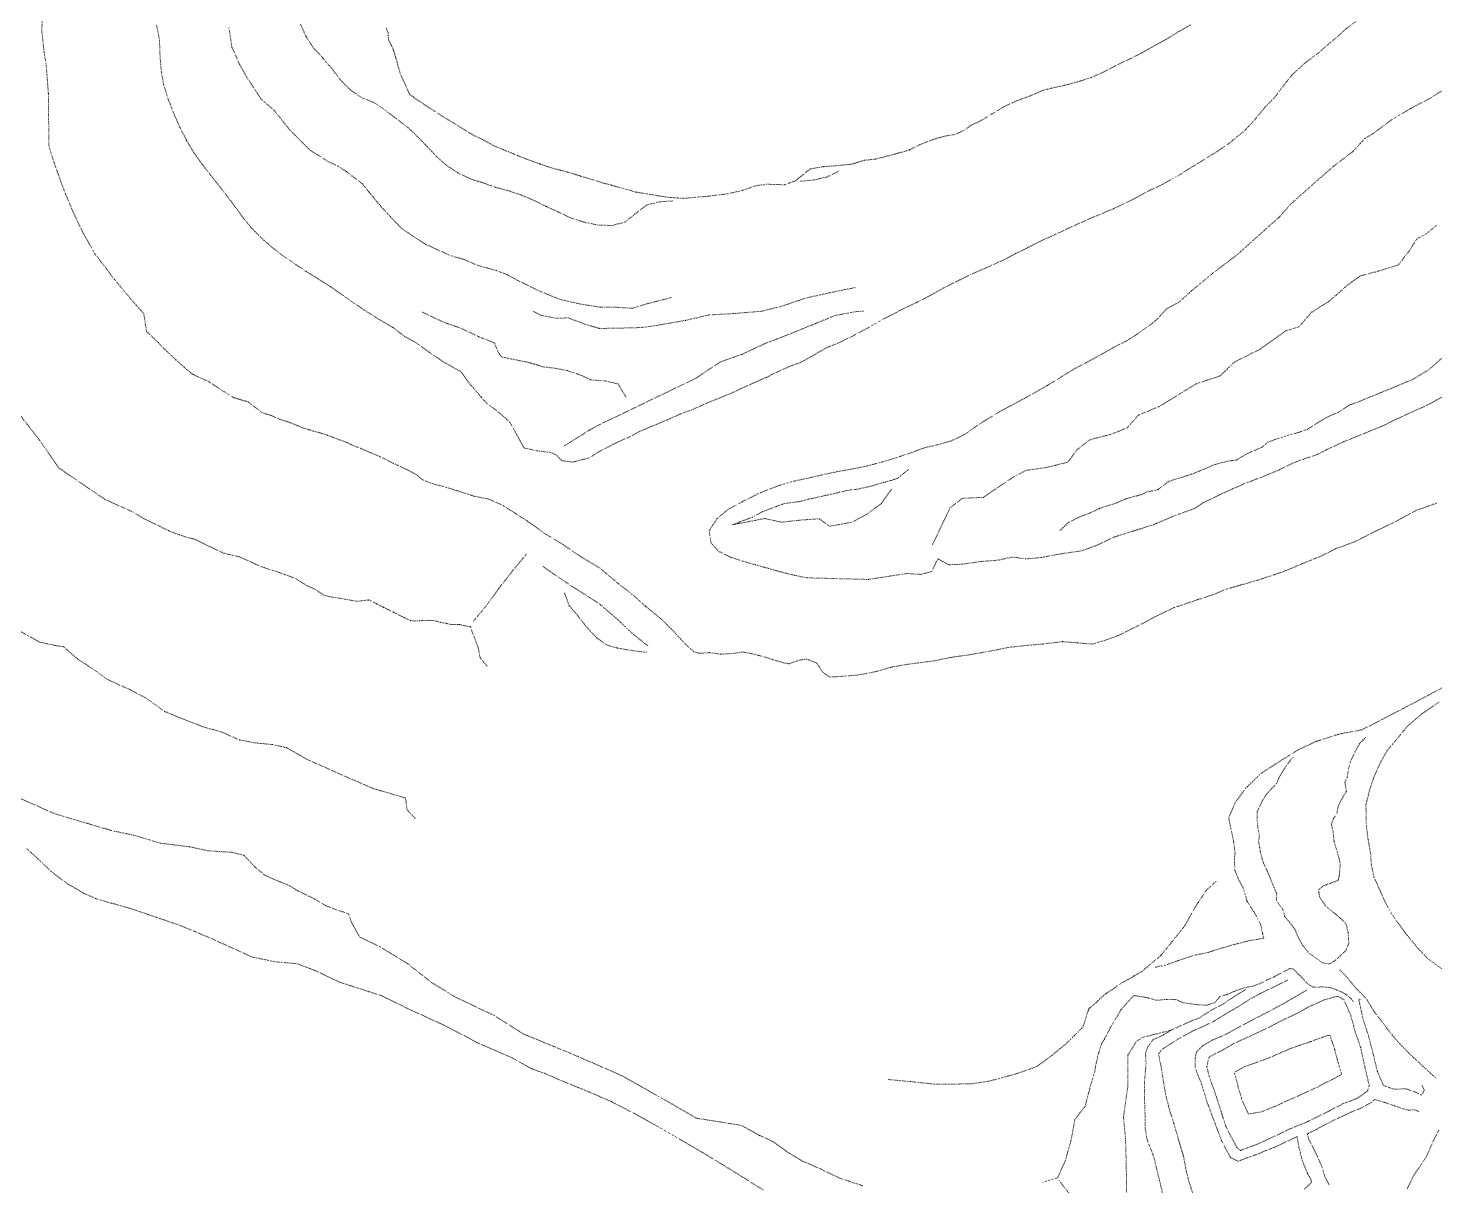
# Model space of a CAD drawing. Extents: x 682410 to 689460, y 7661803 to 7669124.
# Drawn here: x 684974 to 685400.2, y 7663537.7 to 7663888.6 of the extents above; entities that cross this region are included whole.
import ezdxf

# ---------------------------------------------------------------- set-up
doc = ezdxf.new("R2010")
doc.units = 0
doc.header["$MEASUREMENT"] = 0
doc.linetypes.add('DOT', pattern=[0.25, 0, -0.25])
doc.layers.add('02 TOE_Line', color=1, linetype='DOT', lineweight=20)

msp = doc.modelspace()

# ---------------------------------------------------------------- linework, layer by layer
at = {"layer": '02 TOE_Line'}
for points in [[(685400.72, 7663744.62, 4101.69), (685394.43, 7663742.35, 4102.3), (685387.58, 7663738.68, 4102.82), (685382.35, 7663736.17, 4103.45), (685375.49, 7663732.72, 4104.23), (685370.14, 7663730.82, 4104.79), (685365.48, 7663728.45, 4104.93), (685360.12, 7663726.32, 4105.66), (685356.31, 7663724.66, 4105.88), (685352.64, 7663723.29, 4106.34), (685346.5, 7663721.26, 4106.88), (685341.44, 7663719.83, 4107.31), (685336.96, 7663718.5, 4107.63), (685333.06, 7663716.92, 4108.03), (685328.09, 7663715.27, 4108.55), (685321.26, 7663712.96, 4108.87), (685315.32, 7663710.12, 4109.47), (685309.99, 7663707.33, 4109.98), (685305.05, 7663704.85, 4110.92), (685301.1, 7663703.29, 4111.63), (685296.56, 7663701.91, 4111.54), (685291.99, 7663702.28, 4112.36), (685287.41, 7663702.65, 4112.44), (685281.39, 7663701.93, 4113.05), (685276.37, 7663701.48, 4113.2), (685271.13, 7663700.92, 4113.48), (685266, 7663699.88, 4114.01), (685259.65, 7663698.74, 4114.62), (685253.23, 7663697.83, 4114.93), (685248.69, 7663696.86, 4115.3), (685244.6, 7663696.32, 4115.35), (685240.52, 7663695.78, 4115.69), (685235.82, 7663694.98, 4116.03), (685230.87, 7663693.56, 4116.27), (685225.34, 7663692.53, 4116.37), (685219.41, 7663692.05, 4116.6), (685216.67, 7663691.94, 4117.08), (685214.48, 7663693.71, 4117.1), (685212.9, 7663696.18, 4117.09), (685209.8, 7663697.36, 4116.91), (685207.65, 7663697.03, 4116.98), (685204.36, 7663695.9, 4117.16), (685200.73, 7663696.83, 4117.36), (685197.32, 7663697.96, 4117.43), (685193.55, 7663698.93, 4117.58), (685190.44, 7663699.53, 4117.58), (685187.69, 7663699.08, 4117.7), (685183.64, 7663698.86, 4117.77), (685180.48, 7663699.33, 4117.77), (685177.51, 7663699.1, 4117.92), (685175.69, 7663699.56, 4117.97), (685173.04, 7663701.99, 4118.04), (685169.67, 7663705.68, 4118.05), (685165.6, 7663709.68, 4118.12), (685161.16, 7663713.3, 4118.36), (685156.92, 7663717.08, 4118.49), (685152.88, 7663720.16, 4118.52), (685147.27, 7663724.91, 4118.7), (685141.65, 7663728.27, 4119.04), (685135.9, 7663732.17, 4119.56), (685130.54, 7663735.41, 4119.67), (685125.26, 7663739.17, 4120.01), (685121.61, 7663741.5, 4120.23), (685117.97, 7663743.83, 4120.45), (685113.88, 7663745.74, 4120.68), (685108.97, 7663746.77, 4120.94), (685101.87, 7663749.07, 4121.32), (685096.07, 7663750.67, 4121.63), (685093.38, 7663751.75, 4121.78), (685091.57, 7663753.3, 4121.9), (685088.76, 7663754.78, 4122.07), (685086.11, 7663756.02, 4122.22), (685084.69, 7663756.65, 4122.3), (685081.81, 7663758.11, 4122.46), (685080.39, 7663758.84, 4122.54), (685077.5, 7663760.02, 4122.7), (685076.12, 7663760.6, 4122.78), (685074.65, 7663761.24, 4122.86), (685071.85, 7663762.36, 4123.02), (685070.51, 7663763.03, 4123.1), (685067.59, 7663764.08, 4123.25), (685066.13, 7663764.68, 4123.57), (685064.72, 7663765.19, 4123.63), (685063.26, 7663765.68, 4123.69), (685060.43, 7663766.45, 4123.81), (685058.93, 7663766.92, 4123.87), (685057.55, 7663767.32, 4123.93), (685054.65, 7663768.47, 4124.05), (685053.22, 7663769.1, 4124.11), (685051.78, 7663769.54, 4124.17), (685050.34, 7663770.02, 4124.23), (685047.52, 7663771.22, 4124.35), (685046.13, 7663771.63, 4124.41), (685044.78, 7663772.14, 4124.46), (685040.72, 7663775.25, 4124.67), (685036.33, 7663776.59, 4124.85), (685033.07, 7663778.54, 4125), (685028.9, 7663781.32, 4125.2), (685023.96, 7663783.61, 4125.41), (685021.99, 7663785.17, 4125.51), (685018.3, 7663788.44, 4125.7), (685014.86, 7663791.7, 4125.89), (685013.12, 7663793.55, 4125.99), (685010.58, 7663795.98, 4126.13), (685009.87, 7663796.69, 4126.17), (685009, 7663802.05, 4126.38), (685006.1, 7663805.3, 4126.56), (685003.15, 7663808.8, 4126.6), (685000.08, 7663812.49, 4126.51), (684998.1, 7663815.08, 4126.45), (684994.17, 7663820.23, 4126.33), (684990.44, 7663826.85, 4126.19), (684987.84, 7663832.36, 4126.08), (684986.02, 7663836.54, 4126), (684984.32, 7663840.82, 4125.92), (684982.83, 7663845, 4125.83), (684981.37, 7663849.23, 4125.87), (684980.22, 7663852.94, 4125.99), (684980.17, 7663864.15, 4126.34), (684980.09, 7663868.74, 4126.49), (684979.47, 7663877.28, 4126.76), (684978.81, 7663881.26, 4126.88), (684978.07, 7663887.94, 4127.09), (684978.34, 7663891.93, 4127.22)], [(685377.38, 7663891.33, 4141.12), (685373.42, 7663888.48, 4140.49), (685370.83, 7663886.11, 4140.14), (685368.39, 7663884.09, 4139.98), (685364.95, 7663881.05, 4139.57), (685361.09, 7663878.18, 4138.98), (685356.98, 7663874.45, 4138.43), (685354.75, 7663871.64, 4138.2), (685351.82, 7663867.72, 4137.77), (685348.7, 7663864.56, 4137.45), (685345.87, 7663861.05, 4136.97), (685342.92, 7663857.83, 4136.65), (685337.71, 7663853.53, 4135.89), (685334.26, 7663851.19, 4135.55), (685328.05, 7663847.38, 4134.64), (685322.4, 7663843.83, 4133.94), (685317.75, 7663841.23, 4133.55), (685314.14, 7663839.56, 4133.27), (685308.33, 7663836.49, 4132.66), (685302.83, 7663833.84, 4132.23), (685301.1, 7663833.13, 4132.3), (685296.32, 7663831.12, 4131.74), (685292.9, 7663829.62, 4131.6), (685289.32, 7663827.97, 4131.27), (685284.94, 7663825.94, 4131.05), (685280.05, 7663823.71, 4130.55), (685276.82, 7663822.02, 4130.41), (685273.18, 7663820.24, 4130.08), (685269.84, 7663818.48, 4129.89), (685265.33, 7663816.42, 4129.48), (685259.58, 7663813.92, 4128.96), (685256.29, 7663812.27, 4128.77), (685251.85, 7663810.1, 4128.35), (685247.72, 7663807.8, 4128.04), (685243.13, 7663805.39, 4127.47), (685238.08, 7663802.99, 4126.96), (685236.6, 7663802.09, 4126.95), (685233.31, 7663800.54, 4126.81), (685228.83, 7663797.95, 4126.37), (685224.26, 7663795.52, 4125.89), (685219.62, 7663793.2, 4125.49), (685216.09, 7663791.82, 4125.18), (685211.33, 7663789.1, 4124.72), (685207.99, 7663787.26, 4124.37), (685204.3, 7663785.91, 4124.1), (685200.9, 7663784.34, 4123.89), (685197.58, 7663782.69, 4123.68), (685193.9, 7663781.09, 4123.32), (685190.16, 7663779.43, 4122.97), (685186.7, 7663777.8, 4122.8), (685183.12, 7663776.35, 4122.64), (685179.61, 7663774.91, 4122.34), (685174.93, 7663772.85, 4121.86), (685171.36, 7663771.54, 4121.74), (685167.91, 7663769.97, 4121.55), (685162.99, 7663767.94, 4121.17), (685159.3, 7663766.37, 4121.07), (685156.41, 7663764.78, 4120.97), (685152.18, 7663762.95, 4120.69), (685147.19, 7663760.33, 4120.23), (685144, 7663758.34, 4120.05), (685139.01, 7663757.06, 4119.89), (685135.69, 7663757.5, 4119.93), (685134, 7663759.22, 4119.78), (685132.27, 7663759.98, 4119.86), (685128.24, 7663760.48, 4119.83), (685124.2, 7663761.36, 4120.06), (685119.92, 7663769.19, 4120.55), (685117.74, 7663771.13, 4120.71), (685115.23, 7663773.2, 4120.88), (685113.04, 7663774.71, 4121.03), (685111.31, 7663776.72, 4121.18), (685107.6, 7663781, 4121.49), (685105.18, 7663784.4, 4121.71), (685100.02, 7663787.29, 4122.04), (685095.44, 7663790.38, 4122.34), (685091.48, 7663793.3, 4122.61), (685087.96, 7663795.19, 4122.83), (685084.47, 7663797.89, 4123.07), (685080.55, 7663800.18, 4123.32), (685076.69, 7663802.57, 4123.57), (685072.92, 7663805.09, 4123.79), (685069.23, 7663807.69, 4124.01), (685065.62, 7663810.22, 4124.23), (685061.94, 7663812.56, 4124.44), (685058.23, 7663814.83, 4124.65), (685054.61, 7663817.2, 4124.86), (685051.08, 7663819.7, 4125.07), (685047.71, 7663822.27, 4125.28), (685044.61, 7663825.01, 4125.34), (685041.75, 7663827.88, 4125.4), (685039.21, 7663830.97, 4125.46), (685036.81, 7663834.25, 4125.53), (685034.37, 7663837.51, 4125.59), (685031.88, 7663840.74, 4125.65), (685029.31, 7663843.96, 4125.73), (685026.71, 7663847.35, 4125.75), (685024.17, 7663850.83, 4125.77), (685021.93, 7663854.59, 4125.79), (685019.92, 7663858.58, 4125.8), (685018.11, 7663862.69, 4125.82), (685016.45, 7663866.94, 4125.84), (685015.12, 7663871.16, 4125.84), (685014.33, 7663875.23, 4125.85), (685013.94, 7663880.12, 4125.85), (685013.78, 7663884.95, 4125.85), (685012.89, 7663889.51, 4125.85)], [(685034.83, 7663888.66, 4130.59), (685035.74, 7663882.75, 4130.47), (685038.11, 7663877.47, 4130.51), (685040.14, 7663873.83, 4130.56), (685044.63, 7663867.03, 4130.51), (685048.53, 7663863.65, 4130.59), (685053.23, 7663857.74, 4130.54), (685059.46, 7663851.54, 4130.45), (685065.14, 7663848, 4130.37), (685067.88, 7663846.74, 4130.3), (685070.41, 7663845.1, 4130.24), (685075.27, 7663841.37, 4130.26), (685077.3, 7663838.86, 4130.04), (685081.08, 7663834.29, 4129.91), (685083.82, 7663831.34, 4129.82), (685087.26, 7663827.76, 4129.65), (685094.4, 7663823.03, 4129.85), (685096.45, 7663822.18, 4129.91), (685101.47, 7663819.81, 4129.78), (685106.16, 7663818.43, 4129.87), (685110.04, 7663816.73, 4129.86), (685113.66, 7663815.74, 4129.85), (685115.92, 7663815.1, 4129.88), (685119.19, 7663813.8, 4129.9), (685123.64, 7663811.47, 4129.91), (685128.69, 7663809, 4129.93), (685135.23, 7663806.32, 4129.85), (685141.35, 7663804.96, 4129.94), (685147.36, 7663804, 4129.93), (685152.21, 7663803.99, 4129.94), (685157.07, 7663803.66, 4129.91), (685161.3, 7663804.98, 4129.89), (685168.86, 7663806.91, 4129.67)], [(685056.53, 7663889.66, 4143.74), (685058.24, 7663885.95, 4143.68), (685060.38, 7663882.55, 4143.56), (685061.96, 7663881.04, 4143.53), (685063.39, 7663879.33, 4143.38), (685066.11, 7663876.18, 4143.31), (685068.61, 7663872.85, 4143.3), (685071.61, 7663869.87, 4143.24), (685075.07, 7663867.48, 4143.06), (685078.95, 7663865.97, 4143.03), (685082.35, 7663863.56, 4143.05), (685085.57, 7663861.13, 4143.08), (685088.9, 7663858.57, 4143.1), (685091.99, 7663855.7, 4143.22), (685094.89, 7663852.69, 4143.42), (685097.7, 7663849.66, 4143.51), (685100.76, 7663846.97, 4143.68), (685104.2, 7663844.71, 4143.78), (685107.91, 7663842.89, 4143.64), (685111.87, 7663841.68, 4143.73), (685115.65, 7663840.32, 4143.79), (685119.73, 7663839.24, 4143.84), (685123.54, 7663837.94, 4143.86), (685127.39, 7663836.31, 4143.85), (685131.07, 7663834.49, 4143.91), (685134.8, 7663832.78, 4144.04), (685138.58, 7663830.99, 4144.06), (685142.51, 7663829.76, 4143.99), (685146.62, 7663828.91, 4143.89), (685150.95, 7663828.76, 4143.89), (685154.82, 7663829.81, 4143.76), (685158.09, 7663832.41, 4143.69), (685161.31, 7663834.94, 4143.56), (685165.34, 7663835.96, 4143.52), (685169.38, 7663836.21, 4143.52)], [(685326.22, 7663889.55, 4145.72), (685322.67, 7663887.56, 4145.7), (685318.74, 7663885.13, 4145.49), (685315.08, 7663883.12, 4145.49), (685311.35, 7663881.05, 4145.45), (685307.7, 7663879.2, 4145.3), (685303.55, 7663877.21, 4145.06), (685299.84, 7663875.27, 4144.96), (685296.17, 7663873.64, 4144.89), (685291.92, 7663872.27, 4144.84), (685288.05, 7663871.25, 4144.78), (685284.11, 7663870.4, 4144.73), (685281.43, 7663869.72, 4145.41), (685277.71, 7663868.09, 4145.31), (685273.7, 7663866.62, 4145.28), (685269.84, 7663864.87, 4145.21), (685266.02, 7663862.57, 4145.15), (685262.36, 7663860.34, 4145.08), (685259.72, 7663859.18, 4144.82), (685258.16, 7663857.96, 4144.88), (685256.32, 7663856.97, 4145.02), (685254.72, 7663856.33, 4145.05), (685251.78, 7663855.86, 4145.38), (685249.45, 7663855.22, 4145.58), (685246.84, 7663854.36, 4145.76), (685244.04, 7663853.21, 4145.7), (685241.03, 7663851.67, 4145.62), (685240.16, 7663851.43, 4145.49), (685236.46, 7663850.35, 4145.06), (685233.5, 7663849.61, 4144.87), (685230.68, 7663848.87, 4144.79), (685227.38, 7663848.53, 4144.72), (685223.25, 7663847.3, 4144.2), (685219.02, 7663846.91, 4144.22), (685215.02, 7663846.6, 4144.15), (685211.03, 7663845.94, 4144.2), (685209.81, 7663844.99, 4144.21), (685208.08, 7663843.6, 4144.19), (685207.33, 7663843.02, 4144.21), (685206.43, 7663842.3, 4144.2), (685204.67, 7663841.66, 4144.62), (685203.39, 7663841.19, 4144.93), (685203.13, 7663841.11, 4145), (685201.43, 7663841.16, 4145.17), (685198.97, 7663841.23, 4145.41), (685197.8, 7663841.27, 4145.53), (685195.04, 7663840.91, 4145.48), (685194.17, 7663840.72, 4145.41), (685190.22, 7663839.33, 4144.71), (685187.81, 7663838.8, 4144.5), (685185.76, 7663838.34, 4144.34), (685184.05, 7663838.13, 4144.31), (685182.37, 7663837.92, 4144.29), (685181.57, 7663837.83, 4144.28), (685180.14, 7663837.62, 4144.24), (685179.7, 7663837.56, 4144.23), (685177.59, 7663837.45, 4144.06), (685173.77, 7663837.08, 4143.62), (685173.5, 7663837.05, 4143.58), (685172.56, 7663836.99, 4143.49), (685170.6, 7663837.12, 4143.5), (685169.5, 7663837.2, 4143.51), (685168.57, 7663837.25, 4143.5), (685168.25, 7663837.27, 4143.5), (685166.06, 7663837.59, 4143.49), (685165.43, 7663837.69, 4143.49), (685162.69, 7663838.15, 4143.52), (685160.93, 7663838.44, 4143.53), (685158.42, 7663838.83, 4143.53), (685158.2, 7663838.89, 4143.53), (685156.16, 7663839.48, 4143.54), (685155.74, 7663839.6, 4143.54), (685154.32, 7663839.98, 4143.53), (685151.16, 7663840.84, 4143.52), (685150.73, 7663840.96, 4143.52), (685148.75, 7663841.52, 4143.51), (685148.06, 7663841.71, 4143.51), (685147.14, 7663841.97, 4143.5), (685146.84, 7663842.06, 4143.51), (685144.61, 7663842.77, 4143.58), (685144.58, 7663842.78, 4143.58), (685144.57, 7663842.79, 4143.58), (685144.54, 7663842.79, 4143.58), (685142.45, 7663843.42, 4143.62), (685141.39, 7663843.75, 4143.64), (685141.36, 7663843.76, 4143.64), (685139.59, 7663844.28, 4143.66), (685137.59, 7663844.88, 4143.68), (685137.46, 7663844.91, 4143.68), (685137.44, 7663844.92, 4143.68), (685135.33, 7663845.49, 4143.64), (685133.33, 7663846.04, 4143.6), (685131.49, 7663846.57, 4143.59), (685129.36, 7663847.31, 4143.57), (685129.32, 7663847.32, 4143.57), (685129.11, 7663847.39, 4143.57), (685128.88, 7663847.48, 4143.57), (685125.07, 7663848.87, 4143.6), (685124.58, 7663849.04, 4143.6), (685122.12, 7663850.03, 4143.58), (685121.09, 7663850.45, 4143.57), (685121.06, 7663850.46, 4143.57), (685119.38, 7663851.16, 4143.58), (685118.01, 7663851.74, 4143.58), (685117.39, 7663851.95, 4143.55), (685115.48, 7663852.77, 4143.45), (685114.88, 7663853.03, 4143.42), (685111.69, 7663854.77, 4143.5), (685111.65, 7663854.79, 4143.5), (685108.87, 7663856.14, 4143.45), (685108.81, 7663856.18, 4143.44), (685108.51, 7663856.37, 4143.44), (685108.14, 7663856.6, 4143.42), (685106.82, 7663857.4, 4143.37), (685105.04, 7663858.48, 4143.29), (685104.22, 7663858.98, 4143.26), (685101.24, 7663860.8, 4143.14), (685098.54, 7663862.51, 4143.06), (685096.96, 7663863.5, 4143.02), (685094.6, 7663865.05, 4142.99), (685092.71, 7663866.29, 4142.96), (685090.59, 7663867.76, 4142.97), (685089.59, 7663868.44, 4142.98), (685089, 7663869.8, 4142.98), (685086.73, 7663874.8, 4142.92), (685086.71, 7663874.83, 4142.92), (685086.69, 7663874.89, 4142.92), (685085.56, 7663879.01, 4143.36), (685084.69, 7663881.91, 4143.63), (685084.4, 7663882.55, 4143.62), (685084.24, 7663882.88, 4143.61), (685084.06, 7663883.29, 4143.61), (685083.2, 7663885.08, 4143.56), (685083.08, 7663886.38, 4143.53), (685083.02, 7663887.14, 4143.52), (685082.47, 7663888.64, 4143.51)], [(685403.29, 7663777.24, 4100.78), (685398.4, 7663774.56, 4101.17), (685393.32, 7663772.27, 4101.65), (685388.74, 7663770.16, 4102.09), (685384.73, 7663768.17, 4102.49), (685377.58, 7663765.24, 4103.04), (685372.53, 7663763.2, 4103.39), (685367.27, 7663760.75, 4103.96), (685364.79, 7663759.43, 4104.19), (685360.3, 7663757.91, 4104.57), (685357.31, 7663756.83, 4105.01), (685353.15, 7663754.74, 4105.28), (685348.25, 7663752.71, 4105.74), (685343.32, 7663750.84, 4106.23), (685338.88, 7663748.94, 4106.64), (685335, 7663747.15, 4106.96), (685330.05, 7663744.77, 4107.46), (685327.46, 7663743.02, 4107.69), (685321.81, 7663740.99, 4108.42), (685314.6, 7663737.95, 4109.03), (685308.51, 7663736.06, 4109.85), (685303.03, 7663734.33, 4110.5), (685297.93, 7663731.91, 4110.8), (685293.33, 7663730.19, 4111.28), (685286.32, 7663729.16, 4112.08), (685280.96, 7663728.14, 4112.59), (685276.18, 7663727.72, 4113.01), (685272.32, 7663728.3, 4113.23), (685267.88, 7663727.34, 4113.5), (685262.86, 7663726.95, 4114.2), (685257.1, 7663726.12, 4114.75), (685252.96, 7663725.95, 4115.05), (685249.71, 7663727.72, 4115.57), (685248.87, 7663726.27, 4115.38), (685247.8, 7663723.92, 4115.36), (685244.48, 7663723.02, 4115.6), (685240.19, 7663723.3, 4115.83), (685232.48, 7663722.11, 4116.18), (685228.57, 7663721.5, 4116.28), (685210.12, 7663721.98, 4116.84), (685206.16, 7663722.76, 4117.01), (685202.14, 7663723.75, 4117.13), (685198.22, 7663724.87, 4117.26), (685194.34, 7663725.96, 4117.39), (685190.31, 7663727.08, 4117.54), (685186.49, 7663728.36, 4117.64), (685183.19, 7663730.04, 4117.81), (685180.85, 7663732.63, 4118.06), (685180.35, 7663736.25, 4118.64), (685182.68, 7663739.88, 4119.17), (685185.91, 7663742.58, 4119.69), (685190.45, 7663745.07, 4120.33), (685195.75, 7663747.77, 4121.06), (685201.83, 7663750.1, 4121.86), (685201.83, 7663750.1, 4121.86), (685206.19, 7663751.32, 4122.39), (685210.29, 7663752.21, 4122.84), (685214.69, 7663753.21, 4123.34), (685218.9, 7663754.13, 4123.8), (685223.77, 7663754.98, 4124.34), (685228.35, 7663755.93, 4124.93), (685232.53, 7663757.05, 4125.5), (685236.89, 7663758.35, 4126.02), (685241.13, 7663759.76, 4126.4), (685245.49, 7663761.39, 4126.67), (685249.53, 7663762.3, 4126.93), (685253.56, 7663763.44, 4127.25), (685257.35, 7663765.22, 4127.57), (685260.73, 7663767.58, 4127.91), (685264.15, 7663769.82, 4128.19), (685267.99, 7663772.12, 4128.5), (685271.72, 7663774.15, 4128.77), (685275.82, 7663776.34, 4129.1), (685279.32, 7663778.28, 4129.42), (685282.85, 7663780.31, 4129.72), (685286.35, 7663782.44, 4130.02), (685290.52, 7663785.07, 4130.46), (685294.76, 7663787.3, 4130.85), (685298.89, 7663789.53, 4131.2), (685302.85, 7663791.77, 4131.5), (685306.76, 7663793.77, 4131.82), (685310.26, 7663796.01, 4132.06), (685314.01, 7663798.66, 4132.42), (685316.33, 7663800.58, 4132.54), (685318.88, 7663803.49, 4132.93), (685322.55, 7663805.39, 4133.25), (685326.53, 7663808.97, 4133.55), (685332.85, 7663814.26, 4134.13), (685340.44, 7663819.98, 4134.86), (685343.7, 7663822.94, 4135.04), (685348.96, 7663827.66, 4135.7), (685353.05, 7663831.27, 4135.96), (685356.75, 7663835.45, 4136.55), (685364.23, 7663842.08, 4137.3), (685369.61, 7663846.77, 4137.76), (685375.36, 7663851.18, 4138.3), (685379.01, 7663855.14, 4138.92), (685381.67, 7663856.72, 4139.17), (685387.35, 7663860.99, 4139.77), (685392.94, 7663864.24, 4140.36), (685398.78, 7663867.35, 4140.78), (685404.43, 7663870.8, 4141.3)], [(685207.93, 7663842.16, 4144.23), (685212.03, 7663842.56, 4144.19), (685216.01, 7663843.44, 4144.1), (685219.58, 7663845.26, 4144.22)], [(685247.98, 7663732.01, 4117.57), (685253.31, 7663743.16, 4116.82), (685257.03, 7663746.07, 4118.57), (685263.43, 7663746.37, 4118.6), (685267.68, 7663749.3, 4119.21), (685271.98, 7663752.19, 4119.1), (685276.33, 7663754.56, 4119.27), (685282.46, 7663755.41, 4118.1), (685289, 7663757.02, 4117.33), (685291.81, 7663760.79, 4119), (685295.66, 7663763.83, 4119.8), (685301.98, 7663765.46, 4119.04), (685306.98, 7663767.42, 4119), (685310.44, 7663771.33, 4120.6), (685316.75, 7663773.93, 4120.6), (685322.42, 7663777.43, 4120.86), (685328.04, 7663780.84, 4121), (685335.17, 7663783.18, 4119.8), (685339.49, 7663787.38, 4120.76), (685347.29, 7663791.28, 4120.41), (685355.04, 7663796.84, 4121.4), (685359.04, 7663798.06, 4120.68), (685362.94, 7663802.53, 4121.8), (685368.11, 7663805.72, 4121.32), (685373.88, 7663810.8, 4121.49), (685377.64, 7663813.48, 4121.8), (685383.27, 7663814.98, 4121.05), (685389.15, 7663816.8, 4121.11), (685392.35, 7663820.93, 4121.36), (685394.81, 7663824.72, 4121.83), (685397.86, 7663826.42, 4121.4), (685400.97, 7663829.07, 4121.71)], [(685127.07, 7663802.72, 4127.93), (685129.46, 7663801.53, 4128.34), (685133.99, 7663800.64, 4127.55), (685137.65, 7663800.78, 4127.83), (685142.56, 7663798.9, 4126.86), (685147.13, 7663797.56, 4128.09), (685153.65, 7663797.68, 4127.3), (685159.76, 7663797.83, 4127.11), (685165.46, 7663798.67, 4127.08), (685173.19, 7663800.01, 4127.34), (685180.19, 7663801.65, 4127.95), (685187.75, 7663802.09, 4127.61), (685196.1, 7663802.76, 4127.34), (685202.28, 7663804.3, 4127.56), (685209.66, 7663806.77, 4127.09), (685216.88, 7663808.4, 4125.21), (685224.62, 7663809.96, 4125.42)], [(685093.33, 7663802.53, 4125.29), (685100.07, 7663799.37, 4123.52), (685105.27, 7663797.59, 4123.23), (685110.46, 7663795.09, 4123.5), (685115.28, 7663793.18, 4121.78), (685116.28, 7663790.68, 4122.46), (685117.38, 7663788.94, 4122.55), (685125.86, 7663787.21, 4122.16), (685130.1, 7663785.91, 4122.14), (685133.52, 7663785.53, 4121.65), (685137.36, 7663784.78, 4121.39), (685141.75, 7663783.31, 4122.05), (685144.37, 7663781.99, 4123.04), (685148.9, 7663781.66, 4122.86), (685152.73, 7663780.74, 4122.23), (685155.27, 7663776.5, 4121.85)], [(685227.11, 7663802.8, 4125.84), (685224.97, 7663802.7, 4125.76), (685218.46, 7663801.47, 4125.14), (685212.51, 7663799.04, 4124.64), (685208.51, 7663797.42, 4124.14), (685204.51, 7663795.79, 4123.64), (685200.76, 7663794.34, 4123.3), (685197.02, 7663792.88, 4122.97), (685193.68, 7663791.31, 4122.61), (685190.34, 7663789.74, 4122.25), (685187.03, 7663788.58, 4122.01), (685183.73, 7663787.42, 4121.76), (685179.99, 7663784.93, 4121.61), (685176.26, 7663782.45, 4121.46), (685170.25, 7663779.55, 4121.26), (685164.24, 7663776.65, 4121.07), (685158.23, 7663773.75, 4120.87), (685152.22, 7663770.86, 4120.67), (685148.16, 7663768.93, 4120.47), (685143.99, 7663766.73, 4120.36), (685139.83, 7663764.12, 4120.21), (685136.33, 7663761.88, 4120.03)], [(685286.64, 7663736.29, 4112.77), (685289.15, 7663738.72, 4113.63), (685292.77, 7663740.54, 4113.74), (685295.6, 7663741.56, 4113.23), (685298.64, 7663743.04, 4112.96), (685303.93, 7663744.74, 4112.73), (685306.35, 7663745.87, 4112.21), (685308.68, 7663746.5, 4112.16), (685311.62, 7663747.32, 4112.06), (685312.97, 7663748.01, 4112.09), (685316.26, 7663748.68, 4111.77), (685319.63, 7663751.23, 4110.45), (685323.42, 7663752.39, 4110.19), (685326.63, 7663753.45, 4109.98), (685330.01, 7663754.8, 4109.86), (685333.63, 7663756.37, 4109.73), (685337.53, 7663757.36, 4108.54), (685340.11, 7663757.69, 4107.62), (685343.11, 7663759.48, 4108), (685348.04, 7663761.69, 4107.39), (685349.67, 7663763.15, 4107.38), (685354.22, 7663764.72, 4107.74), (685359.19, 7663766.14, 4106.09), (685361.65, 7663767.01, 4106.42), (685365.2, 7663769.3, 4105.32), (685367.91, 7663770.82, 4105.14), (685371.04, 7663772.18, 4105.47), (685374.24, 7663774.32, 4105.41), (685377, 7663775.28, 4105.84), (685381.47, 7663777.15, 4105.35), (685385.04, 7663778.59, 4104.77), (685390.01, 7663780.67, 4104.5), (685393.6, 7663782.14, 4104.31), (685398.48, 7663785.15, 4103.22), (685399.83, 7663786.35, 4103.48), (685402.72, 7663788.84, 4104.01)], [(684970.99, 7663772, 4102.11), (684977.49, 7663763.63, 4102.44), (684983.3, 7663755.27, 4102.13), (684992.82, 7663748.77, 4102.43), (684997.24, 7663745.75, 4102.17), (685006.06, 7663741.8, 4103.37), (685008.83, 7663740, 4103.09), (685011.98, 7663738.54, 4103.04), (685016.49, 7663736.29, 4103.06), (685019.96, 7663734.93, 4103.1), (685024.57, 7663733.61, 4102.93), (685028.86, 7663731.54, 4102.79), (685033.28, 7663729.43, 4102.82), (685038.03, 7663728.35, 4102.46), (685042.84, 7663726.16, 4102.26), (685045.46, 7663725.07, 4102.24), (685049.47, 7663723.8, 4102.11), (685055.05, 7663721.77, 4101.69), (685058.52, 7663719.55, 4100.65), (685060.63, 7663718.69, 4100.22), (685063.6, 7663716.69, 4099.23), (685065.84, 7663716.17, 4098.69), (685069.48, 7663715.61, 4098.74), (685073.56, 7663714.87, 4099.39), (685077.23, 7663715.29, 4101.69), (685079.12, 7663714.34, 4101.66), (685079.64, 7663714.07, 4101.64), (685080.27, 7663713.75, 4101.63), (685080.51, 7663713.63, 4101.62), (685081.64, 7663713.06, 4101.6), (685081.8, 7663712.98, 4101.6), (685081.91, 7663712.93, 4101.6), (685083.09, 7663712.36, 4101.59), (685084.47, 7663711.66, 4101.57), (685084.68, 7663711.56, 4101.56), (685085.54, 7663711.13, 4101.55), (685087.1, 7663710.35, 4101.52), (685088.13, 7663709.83, 4101.5), (685089.96, 7663708.93, 4101.48), (685090.32, 7663708.94, 4101.48), (685091.04, 7663708.96, 4101.47), (685092.69, 7663708.99, 4101.46), (685093.48, 7663709.02, 4101.46), (685094.19, 7663709.03, 4101.45), (685095.44, 7663709.08, 4101.45), (685096.55, 7663709.1, 4101.46), (685096.82, 7663709.04, 4101.45), (685097.64, 7663708.86, 4101.44), (685097.68, 7663708.85, 4101.44), (685098.77, 7663708.57, 4101.42), (685098.93, 7663708.53, 4101.42), (685100.84, 7663708.1, 4101.4), (685101.83, 7663707.87, 4101.39), (685102.78, 7663707.86, 4101.39), (685103.5, 7663707.84, 4101.39), (685104.03, 7663707.83, 4101.38), (685104.58, 7663707.81, 4101.37), (685104.74, 7663707.8, 4101.37), (685105.76, 7663707.58, 4101.35), (685107.11, 7663707.28, 4101.33), (685107.96, 7663707.24, 4101.33), (685108.43, 7663705.86, 4101.27), (685110.31, 7663701, 4101.09), (685110.94, 7663697.7, 4100.96), (685113.14, 7663695.18, 4100.84)], [(685235.58, 7663748.85, 4126.23), (685232.51, 7663744.52, 4125.78), (685228.34, 7663741.42, 4125.19), (685223.39, 7663738.79, 4125), (685216.77, 7663737.61, 4124.34), (685213.73, 7663739.87, 4123.51), (685208.15, 7663739.5, 4122.72), (685202.18, 7663738.84, 4122.17), (685197.12, 7663739.97, 4121.5), (685187.49, 7663738.08, 4121.43), (685189.54, 7663738.9, 4121.28), (685189.54, 7663738.9, 4121.28), (685191.23, 7663739.56, 4121.17), (685192.23, 7663739.92, 4121.07), (685193.44, 7663740.33, 4120.95), (685193.72, 7663740.53, 4120.99), (685196.57, 7663742.08, 4121.4), (685196.63, 7663742.11, 4121.4), (685197.58, 7663742.46, 4121.51), (685199.88, 7663743.31, 4121.8), (685200.71, 7663743.62, 4121.9), (685202.52, 7663744.3, 4122.12), (685203.28, 7663744.54, 4122.19), (685205.73, 7663744.82, 4122.41), (685207.45, 7663745.09, 4122.64), (685207.49, 7663745.05, 4122.64), (685207.62, 7663745.08, 4122.66), (685210.44, 7663745.81, 4123.06), (685211.31, 7663745.99, 4123.16), (685211.5, 7663746.03, 4123.18), (685215.72, 7663746.97, 4123.64), (685215.84, 7663747, 4123.65), (685218.21, 7663747.51, 4123.91), (685219.77, 7663747.91, 4124.13), (685219.94, 7663747.95, 4124.15), (685223.12, 7663748.63, 4124.6), (685224.58, 7663748.77, 4124.69), (685224.86, 7663748.81, 4124.7), (685225.49, 7663748.88, 4124.74), (685228.18, 7663749.51, 4125.12), (685229.42, 7663749.77, 4125.28), (685229.71, 7663749.85, 4125.32), (685230.01, 7663749.93, 4125.36), (685233.28, 7663750.91, 4125.87), (685233.86, 7663751.05, 4125.93), (685234.16, 7663751.14, 4125.97), (685236.88, 7663751.94, 4126.27), (685237.68, 7663752.37, 4126.5), (685238.37, 7663752.9, 4126.81), (685238.58, 7663753.07, 4126.9), (685239.55, 7663753.88, 4127.34), (685240.94, 7663754.93, 4127.88)], [(685108.9, 7663708.85, 4102.46), (685112.82, 7663713.56, 4105.98), (685116.59, 7663718.74, 4109.83), (685120.99, 7663724.4, 4114.15), (685125.07, 7663729.27, 4117.82)], [(685130.02, 7663725.39, 4118.68), (685136.6, 7663720.84, 4118.02), (685140.86, 7663718.07, 4117.74), (685146.75, 7663714.36, 4117.25), (685152.6, 7663709.37, 4116.64), (685157.16, 7663705.04, 4116.75), (685162.02, 7663701.14, 4116.67)], [(685161.33, 7663699.41, 4117.04), (685156.77, 7663699.97, 4117.12), (685152.54, 7663700.7, 4117.18), (685149.22, 7663701.65, 4117.23), (685146.15, 7663703.9, 4117.46), (685143.08, 7663707.21, 4117.55), (685140.52, 7663710.52, 4117.67), (685137.85, 7663713.64, 4117.73), (685136.35, 7663717.82, 4117.73)], [(684969.44, 7663706.94, 4070.69), (684977.48, 7663702.5, 4070.24), (684982.74, 7663701.36, 4070.2), (684984.62, 7663701.18, 4070.2), (684988.91, 7663697.41, 4070.02), (684993.73, 7663694.25, 4069.95), (684998.18, 7663691.08, 4069.9), (685005, 7663688.02, 4070.4), (685009.8, 7663685.45, 4070.76), (685015.37, 7663681.5, 4070.9), (685019.97, 7663679.54, 4070.7), (685027.33, 7663676.72, 4070.57), (685032.46, 7663675.34, 4070.51), (685037.99, 7663672.85, 4070.48), (685042.74, 7663671.98, 4070.63), (685048.03, 7663671.45, 4070.95), (685052.24, 7663670.52, 4070.86), (685059.15, 7663666.66, 4071.21), (685069.78, 7663661.93, 4071.87), (685078.64, 7663658.09, 4072.29), (685088.32, 7663655.29, 4071.71), (685088.79, 7663651.68, 4071.87), (685091.31, 7663649.01, 4071.28)], [(685315.46, 7663603.96, 4073.09), (685318.87, 7663604.7, 4073.05), (685322.34, 7663605.94, 4072.94), (685324.8, 7663606.79, 4072.99), (685328.12, 7663607.77, 4073.09), (685331.53, 7663608.46, 4073), (685335.95, 7663609.88, 4073.04), (685339.4, 7663610.83, 4073), (685343.97, 7663612.03, 4073.03), (685348.41, 7663612.75, 4072.82), (685348.05, 7663614.16, 4073.26), (685347.41, 7663617.07, 4073.26), (685345.31, 7663620.87, 4073.31), (685343.31, 7663623.98, 4073.71), (685342.2, 7663627.93, 4073.29), (685340.88, 7663630.33, 4073.11), (685339.66, 7663633.25, 4073.34), (685339.49, 7663636.7, 4073.32), (685339.68, 7663638.55, 4073.07), (685339.26, 7663642.04, 4073.6), (685337.76, 7663649.18, 4074.11), (685339.7, 7663653.85, 4074.68), (685342.99, 7663658.31, 4075.07), (685347.58, 7663662.75, 4076.07), (685351.16, 7663665.05, 4075.87), (685354.75, 7663667.35, 4075.34), (685359.59, 7663670.26, 4075.59), (685364.27, 7663672.41, 4075.82), (685371.16, 7663674.62, 4075.03), (685378.11, 7663675.94, 4073.5), (685384.59, 7663679.26, 4073.68), (685391.06, 7663682.58, 4073.62), (685398, 7663686.27, 4073.99), (685404.94, 7663689.97, 4074.07)], [(685401.51, 7663684.33, 4071.5), (685396.2, 7663680.71, 4071.36), (685391.92, 7663677.03, 4071.49), (685388.05, 7663672.28, 4071.45), (685385.94, 7663669.85, 4071.76), (685383.7, 7663665.96, 4071.42), (685381.83, 7663661.84, 4071.58), (685380.52, 7663657.92, 4071.47), (685379.36, 7663653.27, 4071.55), (685379.39, 7663647.63, 4071.73), (685380.02, 7663642.61, 4071.75), (685380.76, 7663638.45, 4071.8), (685380.98, 7663635.02, 4072.04), (685381.79, 7663631.23, 4071.86), (685383.79, 7663626.84, 4071.92), (685385.57, 7663622.95, 4071.98), (685387.25, 7663619.9, 4071.82), (685391.69, 7663613.82, 4071.34), (685395.07, 7663609.76, 4071.07), (685398.22, 7663606.45, 4070.92), (685403.15, 7663602.95, 4070.51)], [(685357.24, 7663667.66, 4074), (685355.1, 7663664.9, 4073.7), (685353.94, 7663663.09, 4073.78), (685352.87, 7663661.21, 4074.13), (685352.43, 7663659.91, 4074.64), (685350.75, 7663658.02, 4074.18), (685349.17, 7663656.4, 4073.88), (685347.88, 7663654.34, 4074), (685346.43, 7663651.12, 4073.9), (685346.42, 7663648.09, 4073.63), (685346.63, 7663646.11, 4073.27), (685347.08, 7663643.69, 4073.05), (685346.82, 7663642.19, 4073.44), (685347.16, 7663640.28, 4073.42), (685347.32, 7663639.08, 4073.23), (685347.9, 7663636.83, 4073.62), (685348.56, 7663634.87, 4073.29), (685349.44, 7663633.1, 4072.94), (685350.25, 7663631.2, 4072.97), (685351.49, 7663628.09, 4073.36), (685352.3, 7663626.28, 4073.68), (685352.23, 7663624.22, 4073.54), (685354.15, 7663621.49, 4074.06), (685354.75, 7663619.31, 4073.47), (685356.61, 7663617.12, 4073.26), (685357.87, 7663615.34, 4073.47), (685358.98, 7663612.74, 4072.97), (685360.24, 7663610.54, 4073.27), (685361.91, 7663608.39, 4073.41), (685366.15, 7663605.34, 4073.03), (685368.19, 7663604.97, 4072.68), (685369.89, 7663605.91, 4072.24), (685372.61, 7663608.44, 4072.31), (685373.24, 7663608.93, 4072.65), (685374.15, 7663611.26, 4072.48), (685373.95, 7663614.51, 4072.45), (685373.29, 7663617.23, 4072.31), (685371.33, 7663619.06, 4072.45), (685370.2, 7663620.08, 4072.26), (685367.96, 7663621.77, 4072.3), (685367.15, 7663622.49, 4072.24), (685365.41, 7663625.11, 4072.25), (685365.05, 7663626.61, 4072.33), (685365.03, 7663627.46, 4072.25), (685366.42, 7663628.63, 4072.45), (685368.6, 7663629.42, 4072.31), (685370.86, 7663630.23, 4072.38), (685371.28, 7663631.63, 4072.12), (685371.57, 7663635.47, 4071.96), (685370.63, 7663638.97, 4071.96), (685369.67, 7663642.14, 4071.97), (685369.43, 7663644.99, 4071.85), (685368.85, 7663647.32, 4071.86), (685369.56, 7663649.03, 4071.83), (685370.55, 7663650.63, 4071.83), (685370.98, 7663652.94, 4071.83), (685372.01, 7663654.93, 4071.7), (685373.44, 7663657.24, 4071.54), (685372.97, 7663660.08, 4071.86), (685373.69, 7663661.57, 4072.26), (685374.06, 7663664.13, 4072), (685374.78, 7663666.47, 4071.82), (685375.68, 7663668.5, 4072.14), (685377.45, 7663671.79, 4072.43), (685379.42, 7663673.74, 4072.32)], [(684971.55, 7663655.13, 4049.84), (684982.12, 7663650.46, 4049.95), (684992.93, 7663647.27, 4050.09), (684999.24, 7663645.39, 4050.18), (685005.94, 7663644.01, 4050.48), (685014.1, 7663641.56, 4050.39), (685022.96, 7663640.47, 4050.51), (685028.57, 7663639.26, 4050.61), (685035.7, 7663638.8, 4050.65), (685039.32, 7663637.93, 4050.66), (685042.88, 7663634.19, 4050.66), (685045.78, 7663631.81, 4050.68), (685049.45, 7663630.2, 4050.74), (685053.1, 7663628.73, 4050.77), (685055.72, 7663627.08, 4050.79), (685060.42, 7663624.88, 4050.73), (685064.21, 7663622.59, 4050.74), (685066.77, 7663621.62, 4050.73), (685071.08, 7663620.16, 4050.7), (685071.97, 7663617.54, 4050.7), (685074.32, 7663613.22, 4050.65), (685080.8, 7663610.08, 4050.6), (685089.05, 7663604.98, 4050.55), (685096.31, 7663599.28, 4050.62), (685103.77, 7663594.77, 4050.73), (685115.35, 7663589.27, 4050.9), (685123.99, 7663583.77, 4050.98), (685140.68, 7663576.9, 4051.4), (685153.64, 7663571.21, 4051.63), (685166.59, 7663563.94, 4051.77), (685176.41, 7663558.25, 4051.85), (685189.99, 7663556.05, 4052), (685195.68, 7663552.96, 4052.06), (685199.64, 7663551.17, 4052.1), (685203.81, 7663548.16, 4052.13), (685208.69, 7663545.17, 4052.18), (685214.07, 7663542.88, 4052.24), (685219.76, 7663540.09, 4052.43), (685227.04, 7663537.69, 4052.68)], [(685196.66, 7663536.51, 4052.08), (685190.56, 7663540.32, 4052.12), (685184.39, 7663544.15, 4052.15), (685178.38, 7663547.78, 4052.06), (685171.39, 7663551.88, 4051.9), (685164.41, 7663555.91, 4051.7), (685157.36, 7663559.79, 4051.52), (685150.71, 7663563.26, 4051.6), (685142.5, 7663566.79, 4051.75), (685136.4, 7663569.26, 4051.56), (685130.39, 7663571.84, 4051.36), (685126.58, 7663573.19, 4051.2), (685120.71, 7663576.46, 4050.92), (685109.85, 7663581.21, 4050.7), (685102.37, 7663585.21, 4050.76), (685098.84, 7663586.92, 4050.69), (685088.55, 7663591.67, 4050.53), (685080.98, 7663595.37, 4050.38), (685068.54, 7663599.38, 4050.51), (685060.82, 7663603.01, 4050.61), (685055.48, 7663605.04, 4050.67), (685048.87, 7663605.63, 4050.76), (685041.73, 7663607.08, 4050.82), (685033.02, 7663611.1, 4050.8), (685025.66, 7663614.32, 4050.68), (685019.91, 7663616.68, 4050.56), (685013.85, 7663618.75, 4050.47), (685005.18, 7663621.72, 4050.39), (684997.78, 7663623.79, 4050.27), (684994.34, 7663624.84, 4050.27), (684990.7, 7663626.45, 4050.28), (684986.12, 7663629.09, 4050.28), (684981.35, 7663632.64, 4050.29), (684976.5, 7663637.23, 4050.61), (684973.38, 7663640.05, 4050.64)], [(685234.62, 7663569.94, 4074.16), (685241.47, 7663569.31, 4073.74), (685248.76, 7663568.54, 4073.27), (685259.41, 7663568.61, 4072.86), (685265.19, 7663569.43, 4072.29), (685273.11, 7663571.59, 4072.78), (685279.46, 7663573.81, 4073.25), (685283.77, 7663576.92, 4073.53), (685288.84, 7663581.1, 4074.08), (685293.6, 7663585.86, 4074.61), (685295.39, 7663591.43, 4073.37), (685295.61, 7663591.59, 4073.4), (685295.76, 7663591.7, 4073.42), (685297.79, 7663593.45, 4073.64), (685298.24, 7663593.91, 4073.74), (685299.34, 7663594.92, 4073.89), (685299.97, 7663595.49, 4073.97), (685300.68, 7663596.08, 4074.04), (685300.73, 7663596.12, 4074.04), (685301.38, 7663596.48, 4073.99), (685303.26, 7663597.75, 4073.98), (685303.83, 7663598.25, 4074.04), (685305.56, 7663599.28, 4073.94), (685305.6, 7663599.3, 4073.94), (685306.49, 7663599.86, 4073.91), (685307.34, 7663600.28, 4073.81), (685308.57, 7663601, 4073.58), (685309, 7663601.3, 4073.52), (685309.09, 7663601.35, 4073.51), (685309.3, 7663601.46, 4073.46), (685311.49, 7663602.73, 4073.06), (685312.02, 7663603.16, 4073.03), (685312.38, 7663603.45, 4073), (685314.23, 7663605.06, 4072.94), (685317.13, 7663607.45, 4072.78), (685317.32, 7663607.67, 4072.77), (685317.34, 7663607.71, 4072.77), (685317.35, 7663607.72, 4072.77), (685317.39, 7663607.76, 4072.76), (685320.65, 7663611.79, 4072.59), (685323.31, 7663615.11, 4072.47), (685323.76, 7663615.67, 4072.44), (685324.12, 7663616.13, 4072.43), (685324.48, 7663616.58, 4072.42), (685324.49, 7663616.6, 4072.42), (685325.46, 7663618.33, 4072.41), (685326.51, 7663620.21, 4072.4), (685327.56, 7663622.11, 4072.4), (685328.48, 7663623.54, 4072.32), (685328.54, 7663623.64, 4072.32), (685328.58, 7663623.7, 4072.32), (685329.53, 7663625.11, 4072.2), (685330.95, 7663627.3, 4072.07), (685334.09, 7663630.1, 4072.01)], [(685375.52, 7663593.64, 4073.76), (685374.72, 7663594.62, 4073.67), (685373.18, 7663595.86, 4073.67), (685371.61, 7663596.59, 4073.67), (685370.44, 7663597.11, 4073.52), (685368.69, 7663597.77, 4072.91), (685366.33, 7663598.02, 4072.7), (685364.56, 7663597.96, 4071.81), (685363.39, 7663597.94, 4071.65), (685361.66, 7663598.94, 4071.82), (685359.77, 7663601.02, 4071.75), (685357.24, 7663603.51, 4071.72), (685356.19, 7663603.56, 4071.83), (685354.52, 7663602.66, 4071.56), (685351.52, 7663601.04, 4071.86), (685349.17, 7663600.02, 4071.87), (685346.94, 7663598.87, 4071.8), (685344.83, 7663598.18, 4071.56), (685342.7, 7663597.78, 4071.42), (685340.22, 7663596.98, 4071.53), (685337.39, 7663595.79, 4072.02), (685334.96, 7663594.99, 4071.74), (685333.68, 7663593.32, 4071.79), (685331.13, 7663592.46, 4072.34), (685327.94, 7663592.64, 4072.58), (685323.8, 7663593.26, 4072.39), (685321.78, 7663594.16, 4072.51), (685318.87, 7663594.22, 4072.54), (685315.79, 7663593.95, 4072.61), (685312.94, 7663594.8, 4072.88), (685311.22, 7663595.04, 4072.79), (685309.21, 7663595.41, 4073.51), (685308.62, 7663595.04, 4073.73), (685307.24, 7663593.49, 4073.71), (685305.11, 7663591.07, 4073.18), (685303.53, 7663588.38, 4072.87), (685301.83, 7663585.49, 4072.31), (685300.09, 7663582.17, 4071.39), (685299.41, 7663581.18, 4070.71), (685298.37, 7663578.18, 4069.94), (685297.4, 7663573.97, 4068.47), (685297.2, 7663572.49, 4068.07), (685295.33, 7663566.06, 4065.68), (685294.25, 7663561.85, 4064.04), (685291.15, 7663557.84, 4061.94), (685290.08, 7663551.94, 4059.29), (685288.32, 7663545.54, 4055.92), (685285.93, 7663540.14, 4052.93), (685281.29, 7663538.8, 4052.73)], [(685371.43, 7663603.16, 4072.07), (685373.68, 7663600.87, 4071.92), (685375.94, 7663598.03, 4071.63), (685379.39, 7663594.55, 4071.33), (685381.87, 7663590.5, 4070.86), (685387.33, 7663583.36, 4070.28), (685389.9, 7663580.42, 4069.88), (685393.38, 7663576.95, 4069.35), (685400.6, 7663570.31, 4068.38)], [(685342.84, 7663597.18, 4071.48), (685339.55, 7663595.19, 4071.73), (685336.17, 7663592.89, 4072.24), (685332.38, 7663590.89, 4071.95), (685328.85, 7663588.6, 4072.35), (685325.29, 7663587.21, 4072.12), (685320.5, 7663584.96, 4072.16), (685318.02, 7663583.5, 4072.53), (685314.85, 7663582.03, 4072.68), (685313.32, 7663580.02, 4072.14), (685312.56, 7663577.95, 4072.05), (685312.73, 7663574.78, 4071.68), (685312.28, 7663569.83, 4071.36), (685312.25, 7663564.28, 4070.14), (685312.41, 7663559.48, 4069.5), (685312.47, 7663555.23, 4068.79), (685312.95, 7663552.01, 4068.73), (685315.09, 7663546.39, 4068.14), (685316.8, 7663539.32, 4067.58), (685318.5, 7663532.26, 4067.03)], [(685327.22, 7663534.35, 4072.01), (685325.71, 7663539.03, 4072.2), (685324.86, 7663542.39, 4072.12), (685324.04, 7663546.78, 4072.05), (685322.42, 7663552.15, 4072.05), (685321.06, 7663556.96, 4072.13), (685319.92, 7663560.41, 4072.01), (685318.7, 7663565.16, 4072.08), (685317.75, 7663570.81, 4072.11), (685317.25, 7663574.11, 4072.25), (685316.83, 7663575.85, 4072.18), (685316.56, 7663577.83, 4072.26), (685317.71, 7663579.19, 4072.32), (685319.12, 7663580.15, 4072.38), (685323.1, 7663582.61, 4072.29), (685327.19, 7663584.77, 4072.4), (685331.47, 7663586.71, 4072.33), (685333.51, 7663587.73, 4072.19), (685336.8, 7663589.76, 4072.25), (685341.02, 7663592.24, 4072.31), (685344.12, 7663594.28, 4072.21), (685347.36, 7663596, 4072.02), (685351.49, 7663598.06, 4071.98), (685355.76, 7663600.13, 4071.9)], [(685361.36, 7663597, 4071.71), (685354.58, 7663593.09, 4071.83), (685350.05, 7663590.65, 4071.95), (685340.44, 7663585.61, 4072.19), (685336.02, 7663583.23, 4072.25), (685333.26, 7663582.11, 4072.22), (685329.85, 7663580.17, 4072.2), (685327.97, 7663578.24, 4072.18), (685327.59, 7663576.31, 4072.3), (685327.59, 7663573.56, 4072.3), (685329.57, 7663568.4, 4072.41), (685331.22, 7663563.06, 4072.35), (685335.58, 7663551.43, 4072.27), (685338.28, 7663546.36, 4072.08), (685340.54, 7663545.2, 4072.16), (685345.35, 7663546.91, 4072.37), (685351.83, 7663549.52, 4072.47), (685357.18, 7663551.98, 4072.51), (685358.47, 7663552.64, 4072.48), (685359.05, 7663549.42, 4072.45), (685359.88, 7663545.96, 4072.1), (685360.5, 7663544.25, 4071.9), (685361.65, 7663541.48, 4071.96), (685362.6, 7663539.77, 4071.91), (685362.87, 7663538.76, 4072.01), (685360.75, 7663536.75, 4072)], [(685396.36, 7663568.16, 4071.4), (685397.01, 7663566.63, 4071.33), (685396.73, 7663566.07, 4071.36), (685396.25, 7663565.16, 4071.51), (685394.29, 7663566.15, 4071.63), (685391.47, 7663567.15, 4071.47), (685387.91, 7663566.99, 4071.88), (685384.69, 7663568.13, 4072.17), (685382.82, 7663572.36, 4072.04), (685381.49, 7663577.88, 4072.16), (685380.12, 7663583.21, 4072.25), (685378.4, 7663588.51, 4072.3), (685377.68, 7663591.85, 4072.39), (685377.18, 7663594.26, 4072.55), (685377.93, 7663594.23, 4072.22)], [(685320.5, 7663584.96, 4072.16), (685311.58, 7663582.68, 4071.64), (685309.87, 7663581.61, 4071.36), (685307.17, 7663577.23, 4070.59), (685307.21, 7663567.98, 4068.99), (685305.87, 7663558.48, 4066.99), (685306.51, 7663551.94, 4065.56), (685306.72, 7663544.03, 4063.32), (685306.85, 7663533.6, 4060.87), (685307.92, 7663526.41, 4057.56), (685313.79, 7663518.01, 4059.25), (685319.11, 7663512.69, 4061.42), (685326.23, 7663507.35, 4064.65)], [(685368.19, 7663538.02, 4071.05), (685366.87, 7663540.48, 4071.18), (685365.89, 7663543.83, 4071.49), (685364.68, 7663546.51, 4071.31), (685363.22, 7663549.6, 4071.85), (685362, 7663551.81, 4072.17), (685361.58, 7663553.38, 4071.96), (685362, 7663553.71, 4071.92), (685364.39, 7663554.82, 4072.47), (685367.13, 7663556.36, 4072.42), (685371.17, 7663558.33, 4072.52), (685374.94, 7663560.1, 4072.35), (685377.64, 7663561.18, 4072.25), (685381.03, 7663563.01, 4072.31), (685382, 7663563.9, 4072.55), (685384.89, 7663563.06, 4072.35), (685388.01, 7663561.98, 4072.2), (685389.74, 7663561.41, 4072.02), (685392.2, 7663560.62, 4071.6), (685393.92, 7663560.78, 4071.47), (685395.36, 7663560.28, 4071.37)], [(685391.72, 7663536.57, 4063.02), (685393.88, 7663541.01, 4063.77), (685397.49, 7663546.25, 4064.58), (685399.8, 7663551.35, 4065.42), (685401.41, 7663554.58, 4065.92)], [(685286.36, 7663539.35, 4052.91), (685289.66, 7663535.08, 4053.21)]]:
    msp.add_polyline3d(points, dxfattribs=at)
for points in [[(685340.21, 7663549.41, 4072.49), (685339.04, 7663551.55, 4072.47), (685336.9, 7663555.68, 4072.58), (685335.21, 7663561.05, 4072.55), (685333.67, 7663565.79, 4072.59), (685331.83, 7663570.97, 4072.4), (685331.13, 7663573.92, 4072.57), (685331.82, 7663576.82, 4072.61), (685335.49, 7663578.61, 4072.57), (685339.14, 7663580.78, 4072.55), (685343.97, 7663582.97, 4072.59), (685348.44, 7663585.02, 4072.73), (685352.91, 7663587.34, 4072.83), (685358.17, 7663589.88, 4072.87), (685362, 7663591.96, 4072.89), (685366.81, 7663594.14, 4072.94), (685370.83, 7663595.2, 4072.91), (685372.7, 7663594.06, 4072.89), (685374.8, 7663589.26, 4072.94), (685376.12, 7663584.35, 4072.79), (685377.76, 7663579.63, 4072.82), (685378.58, 7663575.69, 4072.63), (685379.81, 7663570.41, 4072.55), (685380.34, 7663568.15, 4072.73), (685379.89, 7663566.52, 4072.58), (685376.61, 7663564.2, 4072.53), (685372.13, 7663562.48, 4072.43), (685368.32, 7663560.49, 4072.48), (685361.98, 7663557.31, 4072.52), (685356.61, 7663555.11, 4072.57), (685351.79, 7663552.8, 4072.58), (685345.99, 7663550.17, 4072.48), (685341.35, 7663548.45, 4072.54)], [(685362.45, 7663581.39, 4069.03), (685367.6, 7663583.27, 4069.23), (685368.49, 7663583.24, 4069.4), (685369.87, 7663579.06, 4069.25), (685370.9, 7663575.11, 4069.21), (685371.98, 7663571.47, 4069.29), (685363.99, 7663567.33, 4068.96), (685357.92, 7663564.59, 4068.91), (685351.56, 7663561.72, 4068.98), (685347.68, 7663560.16, 4069.09), (685343.71, 7663559.49, 4069.26), (685341.71, 7663563.97, 4069.12), (685340.68, 7663567.6, 4069.12), (685340.02, 7663570.1, 4069.19), (685339.48, 7663572.13, 4069.49), (685342.56, 7663573.84, 4069.22), (685349.72, 7663576.39, 4068.97), (685356.57, 7663579.39, 4068.89)]]:
    msp.add_polyline3d(points, close=True, dxfattribs=at)

doc.saveas('drawing.dxf')
